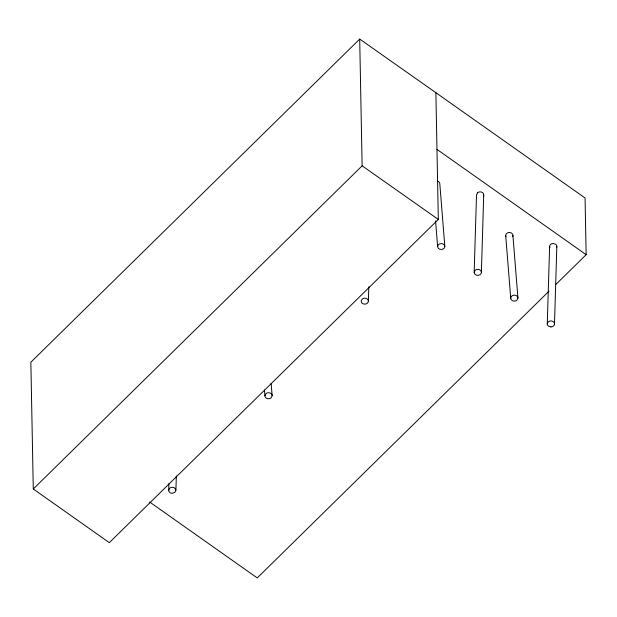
<?xml version="1.0" encoding="UTF-8"?>
<svg xmlns="http://www.w3.org/2000/svg" width="617" height="617" viewBox="0 0 617 617"><rect width="100%" height="100%" fill="white"/><g stroke="black" fill="none" stroke-linecap="round" stroke-linejoin="round"><path stroke-width="0.93" d="M176.331 475.923L175.899 490.268L174.842 492.397L172.29 493.291A3.602 3 -1.1 0 1 168.688 490.314L168.888 483.62M368.372 301.181A3.602 2.992 -1.1 0 0 366.143 298.427A3.602 2.992 -1.1 0 0 362.218 299.098L361.161 301.227C361.415 305.16 368.141 305.099 368.372 301.189L368.804 286.843M481.391 272.313L483.72 194.849M547.279 323.956L549.608 246.484M554.49 323.91L556.827 246.438M168.68 490.314L169.737 488.186A3.602 3 -1.1 0 1 174.835 488.163L175.899 490.268M437.623 246.561C437.854 242.651 444.587 242.589 444.834 246.515C444.602 250.425 437.877 250.487 437.623 246.561L435.571 220.94M264.924 395.775L265.973 393.646A3.609 3 -1.1 0 1 269.907 392.967A3.609 3 -1.1 0 1 272.136 395.728L271.079 397.857A3.609 3 -1.1 0 1 267.146 398.536A3.609 3 -1.1 0 1 264.917 395.775L264.462 390.075M512.642 236.627L512.92 235.478A3.602 3 -1.1 0 0 508.601 232.563A3.602 3 -1.1 0 0 505.979 236.666M517.941 298.111L516.884 300.24A3.609 3 -1.1 0 1 511.208 299.654A3.609 3 -1.1 0 1 513.398 295.242A3.609 3 -1.1 0 1 517.941 298.111L512.92 235.478M477.566 192.759L476.509 194.887L474.172 272.359L475.229 270.231A3.602 3 -1.1 0 1 480.905 270.817A3.602 3 -1.1 0 1 478.715 275.228A3.602 3 -1.1 0 1 474.18 272.359M359.703 39.072L30.85 362.225L33.287 488.98L109.309 542.659L438.317 219.444L435.88 92.689L359.703 39.072L362.133 165.826L33.287 488.98M549.068 291.124L257.25 577.928L149.607 501.983M555.94 284.375L586.15 254.682L585.063 197.98L435.88 92.689M437.584 181.128L438.756 181.768A3.609 3 -1.1 0 1 439.813 183.881L444.834 246.515M362.133 165.826L438.317 219.444M436.975 149.391L586.15 254.682M505.701 235.524L510.722 298.158M271.148 383.388L272.136 395.728M549.886 247.633A3.609 3 -1.1 0 1 553.218 243.46L555.77 244.324A3.609 3 -1.1 0 1 556.549 247.594M477.566 192.766A3.602 3 -1.1 0 1 482.116 192.365A3.602 3 -1.1 0 1 483.45 195.998M550.881 326.933L548.336 326.069A3.609 3 -1.1 0 1 549.076 321.341A3.609 3 -1.1 0 1 554.367 323.131A3.609 3 -1.1 0 1 550.881 326.933"/></g></svg>
